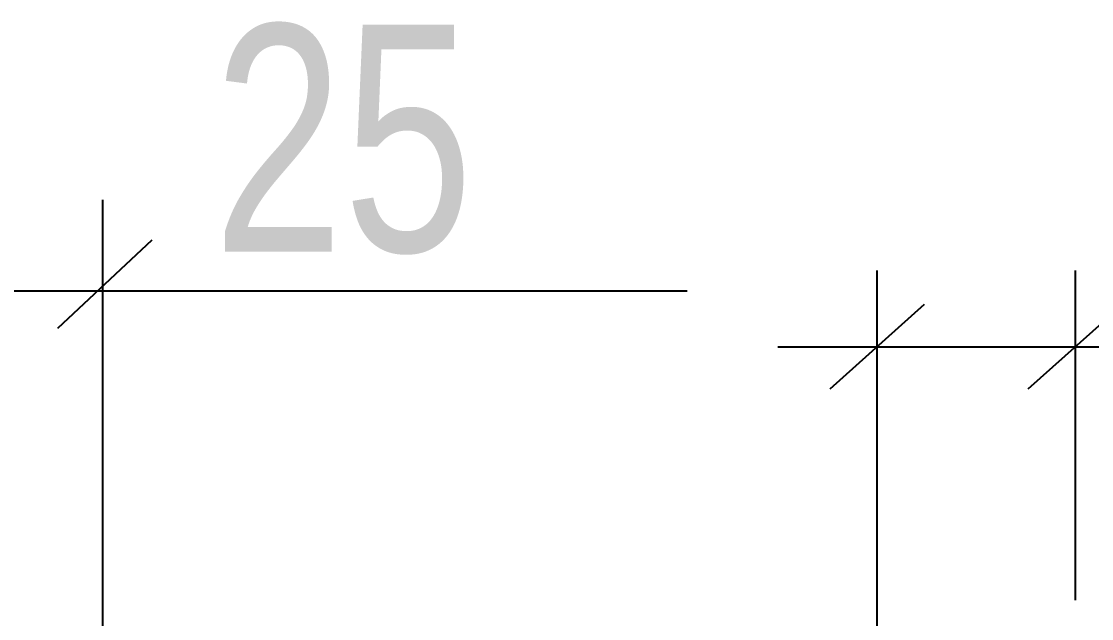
# Model space of a CAD drawing. Header units: millimetres. Extents: x -229 to 612, y -264 to 330.
# Drawn here: x 356.78 to 366.46, y -224.48 to -219.08 of the extents above; entities that cross this region are included whole.
import ezdxf

# ---------------------------------------------------------------- set-up
doc = ezdxf.new("R2010")
doc.units = ezdxf.units.MM
doc.styles.add('Arial Narrow', font='ARIALN.TTF', dxfattribs={"height": 0.2})

# ---------------------------------------------------------------- blocks, each defined once
blk = doc.blocks.new('0_TCM_4503_AIVD_AD_NOTE_BLOCK-43779754-14248')
at = {"color": 7, "linetype": 'Continuous'}
for p, q in [((357.5148, -220.6928), (357.5148, -231.2093)), ((357.963, -221.0567), (357.1074, -221.8573)), ((364.5231, -221.3309), (364.5231, -225.6584)), ((366.3159, -221.3309), (366.3159, -224.312)), ((354.7441, -221.5142), (362.8055, -221.5142)), ((364.9509, -221.6402), (364.0953, -222.4043)), ((366.7437, -221.6402), (365.8881, -222.4043)), ((363.6267, -222.0223), (371.6881, -222.0223))]:
    blk.add_line(p, q, dxfattribs=at)
at = {"color": 7, "linetype": 'Continuous', "style": 'Arial Narrow', "width": 0.9}
blk.add_text('25', height=2.05103, dxfattribs=at).set_placement((358.5181, -221.1604))

msp = doc.modelspace()

# ---------------------------------------------------------------- block references
msp.add_blockref('0_TCM_4503_AIVD_AD_NOTE_BLOCK-43779754-14248', (0, 0))

doc.saveas('drawing.dxf')
